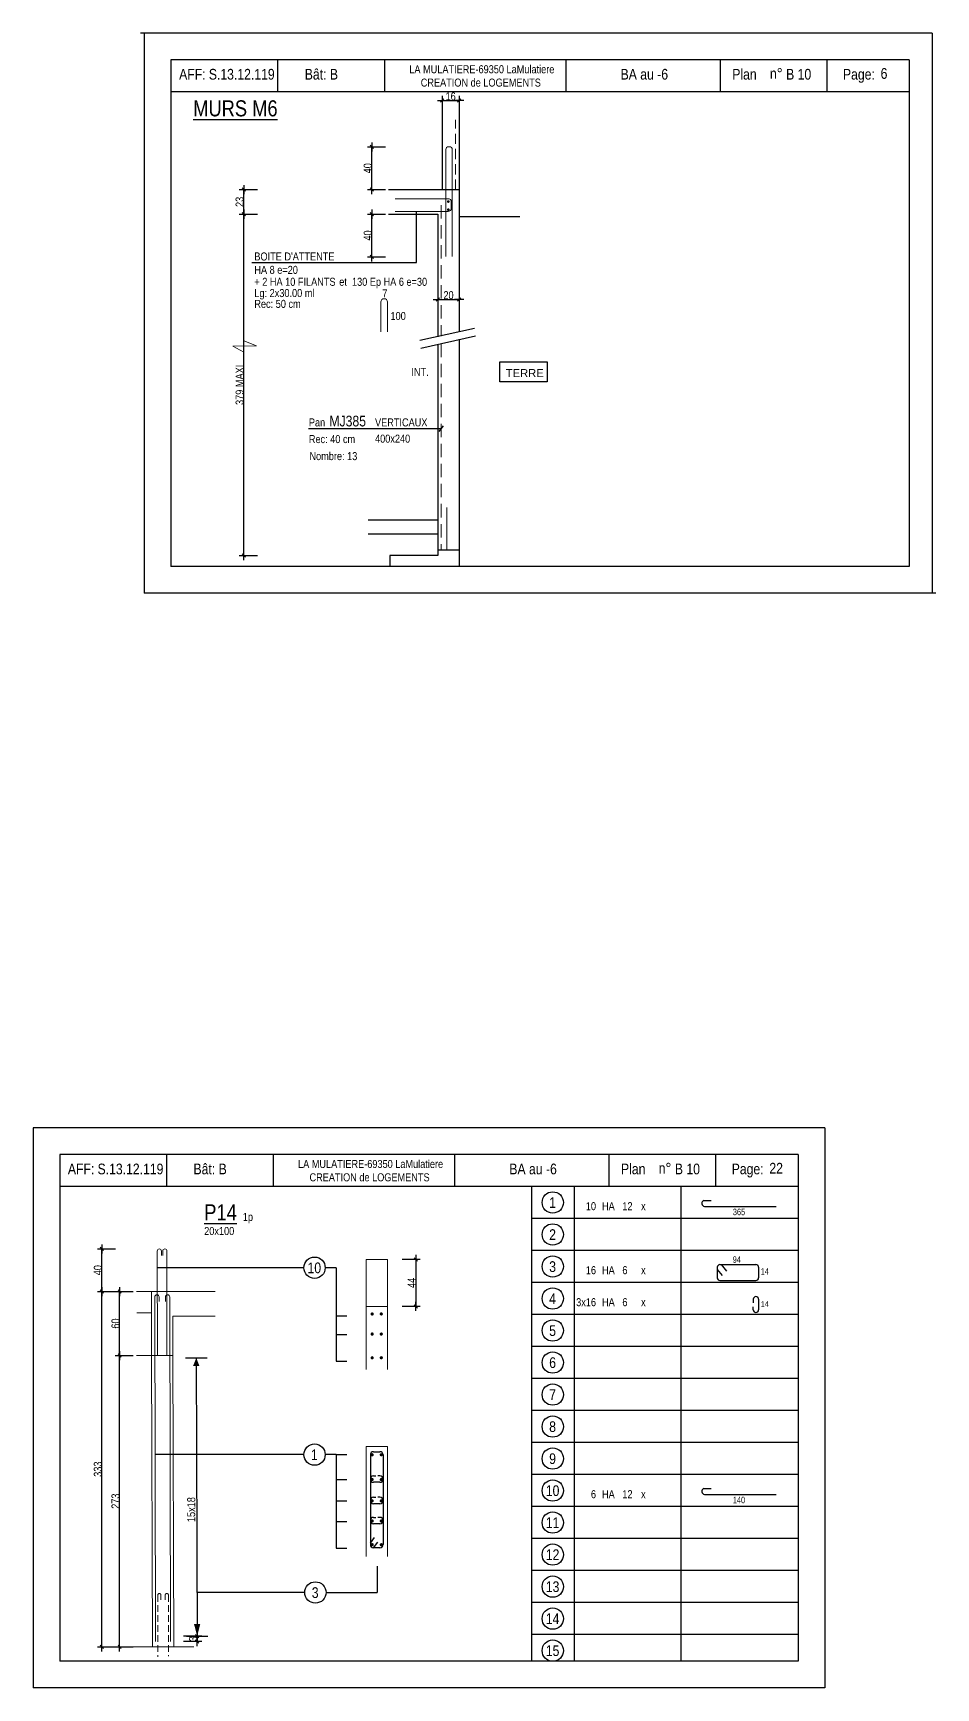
# Model space of a CAD drawing. Header units: metres. Extents: x -9927 to 45032, y -190416 to 12166.
# Drawn here: x 8190 to 9883, y -124751 to -121649 of the extents above; entities that cross this region are included whole.
import ezdxf
from ezdxf.enums import TextEntityAlignment as Align

# ---------------------------------------------------------------- set-up
doc = ezdxf.new("R2010")
doc.units = ezdxf.units.M
doc.header["$PDMODE"] = 65
doc.linetypes.add('CACHE', pattern=[9.525, 6.35, -3.175])
doc.linetypes.add('CACHE2', pattern=[0.1875, 0.125, -0.0625])
for name, color, linetype in [('01_cote_gen', 4, 'Continuous'), ('01_fenetres', 171, 'Continuous'), ('01_linteaux', 3, 'Continuous'), ('01_murs_coup', 5, 'Continuous'), ('01_sem', 42, 'Continuous'), ('01_texte', 230, 'Continuous'), ('AA_COTES', 2, 'Continuous')]:
    doc.layers.add(name, color=color, linetype=linetype)
doc.styles.add('MATTE_TXT', font='arial.ttf')
doc.styles.add('STYLE2', font='ARIALN.TTF')
doc.dimstyles.new('JB25', dxfattribs={"dimscale": 0.1, "dimtxt": 150, "dimasz": 17, "dimexe": 0.1, "dimexo": 0.1, "dimgap": 0.09, "dimtad": 1, "dimdec": 1, "dimlfac": 0.5, "dimdsep": 46, "dimtxsty": 'STYLE2', "dimblk1": 'BOND_G', "dimblk2": 'BOND_D', "dimsah": 1, "dimcen": 1.5, "dimdle": 0.01, "dimse1": 1, "dimse2": 1, "dimclrd": 4, "dimclre": 2, "dimclrt": 5, "dimadec": 0, "dimazin": 0, "dimtfac": 2.333333, "dimtdec": 1, "dimtix": 1, "dimtmove": 2, "dimatfit": 3, "dimldrblk": 'BOND_G', "dimfxl": 1, "dimtolj": 1, "dimtzin": 0, "dimarcsym": 0})

# ---------------------------------------------------------------- blocks, each defined once
blk = doc.blocks.new('BOND_G')
at = {"layer": 'AA_COTES', "color": 0}
for p, q in [((5, 0), (-5, 0)), ((1.8, 1.8), (-1.8, -1.8)), ((0, -5), (0, 15))]:
    blk.add_line(p, q, dxfattribs=at)
blk = doc.blocks.new('BOND_D')
at = {"layer": 'AA_COTES', "color": 0}
for p, q in [((5, 0), (-5, 0)), ((-1.8, -1.8), (1.8, 1.8)), ((0, 5), (0, -15))]:
    blk.add_line(p, q, dxfattribs=at)
blk = doc.blocks.new('*D1011')
at = {"layer": '01_cote_gen', "color": 4, "lineweight": -2, "transparency": 16777216}
blk.add_line((8584.9, -121986.6), (8584.9, -121944), dxfattribs=at)
at = {"layer": 'DEFPOINTS', "color": 0, "lineweight": 0, "transparency": 16777216}
for p in [(8584.9, -121942.3), (8610.4, -121942.3), (8610.4, -121988.3)]:
    blk.add_point(p, dxfattribs=at)
at = {"layer": '01_cote_gen', "color": 4, "lineweight": -2, "transparency": 16777216, "xscale": 1.7, "yscale": 1.7, "zscale": 1.7}
for name, p, rotation in [('BOND_D', (8584.9, -121942.3), 90), ('BOND_G', (8584.9, -121988.3), 270)]:
    blk.add_blockref(name, p, dxfattribs=dict(at, rotation=rotation))
at = {"layer": '01_cote_gen', "color": 5, "lineweight": 0, "transparency": 16777216, "insert": (8577.2, -121965.3), "char_height": 15, "attachment_point": 5, "rotation": 90, "style": 'STYLE2'}
blk.add_mtext('\\A1;23', dxfattribs=at)
blk = doc.blocks.new('*D1012')
at = {"layer": '01_cote_gen', "color": 4, "lineweight": -2, "transparency": 16777216}
blk.add_line((8825.3, -121940.6), (8825.3, -121864), dxfattribs=at)
at = {"layer": 'DEFPOINTS', "color": 0, "lineweight": 0, "transparency": 16777216}
for p in [(8825.3, -121862.3), (8955, -121862.3), (8918.4, -121942.3)]:
    blk.add_point(p, dxfattribs=at)
at = {"layer": '01_cote_gen', "color": 4, "lineweight": -2, "transparency": 16777216, "xscale": 1.7, "yscale": 1.7, "zscale": 1.7}
for name, p, rotation in [('BOND_D', (8825.3, -121862.3), 90), ('BOND_G', (8825.3, -121942.3), 270)]:
    blk.add_blockref(name, p, dxfattribs=dict(at, rotation=rotation))
at = {"layer": '01_cote_gen', "color": 5, "lineweight": 0, "transparency": 16777216, "insert": (8817.6, -121902.3), "char_height": 15, "attachment_point": 5, "rotation": 90, "style": 'STYLE2'}
blk.add_mtext('\\A1;40', dxfattribs=at)
blk = doc.blocks.new('*D1013')
at = {"layer": '01_cote_gen', "color": 4, "lineweight": -2, "transparency": 16777216}
blk.add_line((8825.3, -122066.6), (8825.3, -121990), dxfattribs=at)
at = {"layer": 'DEFPOINTS', "color": 0, "lineweight": 0, "transparency": 16777216}
for p in [(8825.3, -121988.3), (8949, -121988.3), (8965.2, -122068.3)]:
    blk.add_point(p, dxfattribs=at)
at = {"layer": '01_cote_gen', "color": 4, "lineweight": -2, "transparency": 16777216, "xscale": 1.7, "yscale": 1.7, "zscale": 1.7}
for name, p, rotation in [('BOND_D', (8825.3, -121988.3), 90), ('BOND_G', (8825.3, -122068.3), 270)]:
    blk.add_blockref(name, p, dxfattribs=dict(at, rotation=rotation))
at = {"layer": '01_cote_gen', "color": 5, "lineweight": 0, "transparency": 16777216, "insert": (8817.6, -122028.3), "char_height": 15, "attachment_point": 5, "rotation": 90, "style": 'STYLE2'}
blk.add_mtext('\\A1;40', dxfattribs=at)
blk = doc.blocks.new('*D1014')
at = {"layer": '01_cote_gen', "color": 4, "lineweight": -2, "transparency": 16777216}
blk.add_line((8584.9, -122626.6), (8584.9, -121990), dxfattribs=at)
at = {"layer": 'DEFPOINTS', "color": 0, "lineweight": 0, "transparency": 16777216}
for p in [(8584.9, -121988.3), (8890.8, -121988.3), (8874.4, -122628.3)]:
    blk.add_point(p, dxfattribs=at)
at = {"layer": '01_cote_gen', "color": 4, "lineweight": -2, "transparency": 16777216, "xscale": 1.7, "yscale": 1.7, "zscale": 1.7}
for name, p, rotation in [('BOND_D', (8584.9, -121988.3), 90), ('BOND_G', (8584.9, -122628.3), 270)]:
    blk.add_blockref(name, p, dxfattribs=dict(at, rotation=rotation))
at = {"layer": '01_cote_gen', "color": 5, "lineweight": 0, "transparency": 16777216, "insert": (8577.2, -122308.3), "char_height": 15, "attachment_point": 5, "rotation": 90, "style": 'STYLE2'}
blk.add_mtext('\\A1;379 MAXI', dxfattribs=at)
blk = doc.blocks.new('*D1020')
at = {"layer": '01_cote_gen', "color": 4, "lineweight": -2, "transparency": 16777216}
blk.add_line((8958.7, -121775.2), (8987.3, -121775.2), dxfattribs=at)
at = {"layer": 'DEFPOINTS', "color": 0, "lineweight": 0, "transparency": 16777216}
for p in [(8957, -121791), (8989, -121775.2), (8989, -121791)]:
    blk.add_point(p, dxfattribs=at)
at = {"layer": '01_cote_gen', "color": 4, "lineweight": -2, "transparency": 16777216, "xscale": 1.7, "yscale": 1.7, "zscale": 1.7, "rotation": 180}
blk.add_blockref('BOND_G', (8957, -121775.2), dxfattribs=at)
at = {"layer": '01_cote_gen', "color": 4, "lineweight": -2, "transparency": 16777216, "xscale": 1.7, "yscale": 1.7, "zscale": 1.7}
blk.add_blockref('BOND_D', (8989, -121775.2), dxfattribs=at)
at = {"layer": '01_cote_gen', "color": 5, "lineweight": 0, "transparency": 16777216, "insert": (8973, -121767.6), "char_height": 15, "attachment_point": 5, "style": 'STYLE2'}
blk.add_mtext('\\A1;16', dxfattribs=at)
blk = doc.blocks.new('*D1029')
at = {"layer": '01_cote_gen', "color": 4, "lineweight": -2, "transparency": 16777216}
blk.add_line((8950.7, -122148.1), (8987.3, -122148.1), dxfattribs=at)
at = {"layer": 'DEFPOINTS', "color": 0, "lineweight": 0, "transparency": 16777216}
for p in [(8949, -122122.6), (8989, -122127.4), (8989, -122148.1)]:
    blk.add_point(p, dxfattribs=at)
at = {"layer": '01_cote_gen', "color": 4, "lineweight": -2, "transparency": 16777216, "xscale": 1.7, "yscale": 1.7, "zscale": 1.7, "rotation": 180}
blk.add_blockref('BOND_G', (8949, -122148.1), dxfattribs=at)
at = {"layer": '01_cote_gen', "color": 4, "lineweight": -2, "transparency": 16777216, "xscale": 1.7, "yscale": 1.7, "zscale": 1.7}
blk.add_blockref('BOND_D', (8989, -122148.1), dxfattribs=at)
at = {"layer": '01_cote_gen', "color": 5, "lineweight": 0, "transparency": 16777216, "insert": (8969, -122140.4), "char_height": 15, "attachment_point": 5, "style": 'STYLE2'}
blk.add_mtext('\\A1;20', dxfattribs=at)
blk = doc.blocks.new('*D1084')
at = {"layer": '01_cote_gen', "color": 4, "linetype": 'Continuous', "lineweight": -2, "transparency": 16777216}
blk.add_line((8318.9, -124672.5), (8318.9, -124009.8), dxfattribs=at)
at = {"layer": 'DEFPOINTS', "color": 0, "linetype": 'Continuous', "lineweight": 0, "transparency": 16777216}
for p in [(8318.9, -124008.1), (8451.9, -124008.1), (8413.6, -124674.2)]:
    blk.add_point(p, dxfattribs=at)
at = {"layer": '01_cote_gen', "color": 4, "linetype": 'Continuous', "lineweight": -2, "transparency": 16777216, "xscale": 1.7, "yscale": 1.7, "zscale": 1.7}
for name, p, rotation in [('BOND_D', (8318.9, -124008.1), 90), ('BOND_G', (8318.9, -124674.2), 270)]:
    blk.add_blockref(name, p, dxfattribs=dict(at, rotation=rotation))
at = {"layer": '01_cote_gen', "color": 5, "linetype": 'Continuous', "lineweight": 0, "transparency": 16777216, "insert": (8311.2, -124341.1), "char_height": 15, "attachment_point": 5, "rotation": 90, "style": 'STYLE2'}
blk.add_mtext('\\A1;333', dxfattribs=at)
blk = doc.blocks.new('*D1085')
at = {"layer": '01_cote_gen', "color": 4, "linetype": 'Continuous', "lineweight": -2, "transparency": 16777216}
blk.add_line((8352.1, -124126.4), (8352.1, -124009.8), dxfattribs=at)
at = {"layer": 'DEFPOINTS', "color": 0, "linetype": 'Continuous', "lineweight": 0, "transparency": 16777216}
for p in [(8352.1, -124008.1), (8500.3, -124008.1), (8509.4, -124128.1)]:
    blk.add_point(p, dxfattribs=at)
at = {"layer": '01_cote_gen', "color": 4, "linetype": 'Continuous', "lineweight": -2, "transparency": 16777216, "xscale": 1.7, "yscale": 1.7, "zscale": 1.7}
for name, p, rotation in [('BOND_D', (8352.1, -124008.1), 90), ('BOND_G', (8352.1, -124128.1), 270)]:
    blk.add_blockref(name, p, dxfattribs=dict(at, rotation=rotation))
at = {"layer": '01_cote_gen', "color": 5, "linetype": 'Continuous', "lineweight": 0, "transparency": 16777216, "insert": (8344.4, -124068.1), "char_height": 15, "attachment_point": 5, "rotation": 90, "style": 'STYLE2'}
blk.add_mtext('\\A1;60', dxfattribs=at)
blk = doc.blocks.new('*D1086')
at = {"layer": '01_cote_gen', "color": 4, "linetype": 'Continuous', "lineweight": -2, "transparency": 16777216}
blk.add_line((8352.1, -124672.5), (8352.1, -124129.8), dxfattribs=at)
at = {"layer": 'DEFPOINTS', "color": 0, "linetype": 'Continuous', "lineweight": 0, "transparency": 16777216}
for p in [(8352.1, -124128.1), (8358.9, -124128.1), (8370.2, -124674.2)]:
    blk.add_point(p, dxfattribs=at)
at = {"layer": '01_cote_gen', "color": 4, "linetype": 'Continuous', "lineweight": -2, "transparency": 16777216, "xscale": 1.7, "yscale": 1.7, "zscale": 1.7}
for name, p, rotation in [('BOND_D', (8352.1, -124128.1), 90), ('BOND_G', (8352.1, -124674.2), 270)]:
    blk.add_blockref(name, p, dxfattribs=dict(at, rotation=rotation))
at = {"layer": '01_cote_gen', "color": 5, "linetype": 'Continuous', "lineweight": 0, "transparency": 16777216, "insert": (8344.4, -124401.1), "char_height": 15, "attachment_point": 5, "rotation": 90, "style": 'STYLE2'}
blk.add_mtext('\\A1;273', dxfattribs=at)
blk = doc.blocks.new('*D1087')
at = {"layer": '01_cote_gen', "color": 4, "linetype": 'Continuous', "lineweight": -2, "transparency": 16777216}
blk.add_line((8497.5, -124655.9), (8497.5, -124662.5), dxfattribs=at)
at = {"layer": 'DEFPOINTS', "color": 0, "linetype": 'Continuous', "lineweight": 0, "transparency": 16777216}
for p in [(8447.6, -124664.2), (8490.6, -124654.2), (8497.5, -124664.2)]:
    blk.add_point(p, dxfattribs=at)
at = {"layer": '01_cote_gen', "color": 4, "linetype": 'Continuous', "lineweight": -2, "transparency": 16777216, "xscale": 1.7, "yscale": 1.7, "zscale": 1.7}
for name, p, rotation in [('BOND_G', (8497.5, -124654.2), 90), ('BOND_D', (8497.5, -124664.2), 270)]:
    blk.add_blockref(name, p, dxfattribs=dict(at, rotation=rotation))
at = {"layer": '01_cote_gen', "color": 5, "linetype": 'Continuous', "lineweight": 0, "transparency": 16777216, "insert": (8489.8, -124659.2), "char_height": 15, "attachment_point": 5, "rotation": 90, "style": 'STYLE2'}
blk.add_mtext('\\A1;3', dxfattribs=at)
blk = doc.blocks.new('*D1088')
at = {"layer": '01_cote_gen', "color": 4, "lineweight": -2, "transparency": 16777216}
blk.add_line((8318.9, -124006.4), (8318.9, -123929.8), dxfattribs=at)
at = {"layer": 'DEFPOINTS', "color": 0, "lineweight": 0, "transparency": 16777216}
for p in [(8318.9, -123928.1), (8386, -123928.1), (8343.6, -124008.1)]:
    blk.add_point(p, dxfattribs=at)
at = {"layer": '01_cote_gen', "color": 4, "lineweight": -2, "transparency": 16777216, "xscale": 1.7, "yscale": 1.7, "zscale": 1.7}
for name, p, rotation in [('BOND_D', (8318.9, -123928.1), 90), ('BOND_G', (8318.9, -124008.1), 270)]:
    blk.add_blockref(name, p, dxfattribs=dict(at, rotation=rotation))
at = {"layer": '01_cote_gen', "color": 5, "lineweight": 0, "transparency": 16777216, "insert": (8311.2, -123968.1), "char_height": 15, "attachment_point": 5, "rotation": 90, "style": 'STYLE2'}
blk.add_mtext('\\A1;40', dxfattribs=at)
blk = doc.blocks.new('*D1089')
at = {"layer": '01_cote_gen', "color": 4, "lineweight": -2, "transparency": 16777216}
blk.add_line((8907.5, -123949.6), (8907.5, -124034.2), dxfattribs=at)
at = {"layer": 'DEFPOINTS', "color": 0, "lineweight": 0, "transparency": 16777216}
for p in [(8854.4, -123947.9), (8854.4, -124035.9), (8907.5, -124035.9)]:
    blk.add_point(p, dxfattribs=at)
at = {"layer": '01_cote_gen', "color": 4, "lineweight": -2, "transparency": 16777216, "xscale": 1.7, "yscale": 1.7, "zscale": 1.7}
for name, p, rotation in [('BOND_G', (8907.5, -123947.9), 90), ('BOND_D', (8907.5, -124035.9), 270)]:
    blk.add_blockref(name, p, dxfattribs=dict(at, rotation=rotation))
at = {"layer": '01_cote_gen', "color": 5, "lineweight": 0, "transparency": 16777216, "insert": (8900, -123991.9), "char_height": 15, "attachment_point": 5, "rotation": 90, "style": 'STYLE2'}
blk.add_mtext('\\A1;44', dxfattribs=at)

msp = doc.modelspace()

# ---------------------------------------------------------------- linework, layer by layer
at = {"layer": '01_cote_gen', "lineweight": 0}
for p, q in [((8608.97, -122235.04), (8584.86, -122226.06)), ((8564.5, -122235.49), (8608.97, -122235.04)), ((8584.86, -122247.16), (8564.5, -122235.49))]:
    msp.add_line(p, q, dxfattribs=at)
at = {"layer": '01_cote_gen', "color": 2, "linetype": 'CACHE2', "lineweight": 0, "ltscale": 100}
for p, q in [((8423.57, -124577.18), (8423.57, -124692.75)), ((8429.57, -124577.18), (8429.57, -124586.15)), ((8437.57, -124577.18), (8437.57, -124586.15)), ((8443.57, -124577.18), (8443.57, -124691.9))]:
    msp.add_line(p, q, dxfattribs=at)
for centre in [(8426.57, -124577.18), (8440.57, -124577.18)]:
    msp.add_arc(centre, 3, 0, 180, dxfattribs=at)
at = {"layer": '01_fenetres', "ltscale": 30}
for p, q in [((8448.39, -121698.89), (8448.39, -122648.89)), ((8448.39, -121698.89), (8448.39, -122648.89)), ((8448.39, -121698.89), (8448.39, -122648.89)), ((9833.39, -121698.89), (8448.39, -121698.89)), ((8648.39, -121698.89), (8648.39, -121758.89)), ((8848.78, -121698.89), (8848.78, -121758.89)), ((9188.95, -121698.89), (9188.95, -121758.89)), ((9479.25, -121758.89), (9479.25, -121698.89)), ((9679.25, -121758.89), (9679.25, -121698.89)), ((9833.39, -121698.89), (9833.39, -122648.89)), ((9833.39, -121758.89), (8448.39, -121758.89)), ((9833.39, -122648.89), (8448.39, -122648.89)), ((8239.68, -123751.15), (8239.68, -124701.15)), ((8239.68, -123751.15), (8239.68, -124701.15)), ((8239.68, -123751.15), (8239.68, -124701.15)), ((9624.68, -123751.15), (8239.68, -123751.15)), ((8439.68, -123751.15), (8439.68, -123811.15)), ((8640.07, -123751.15), (8640.07, -123811.15)), ((8980.24, -123751.15), (8980.24, -123811.15)), ((9270.54, -123811.15), (9270.54, -123751.15)), ((9470.54, -123811.15), (9470.54, -123751.15)), ((9624.68, -123751.15), (9624.68, -124701.15)), ((9624.68, -123811.15), (8239.68, -123811.15)), ((9624.68, -124701.15), (8239.68, -124701.15))]:
    msp.add_line(p, q, dxfattribs=at)
at = {"layer": '01_linteaux', "linetype": 'Continuous'}
for p, q in [((9448.22, -123837.41), (9461.96, -123837.41)), ((9449.45, -123848.39), (9583.76, -123848.39)), ((9473.12, -123962.68), (9473.12, -123982.3)), ((9478.12, -123957.68), (9545.71, -123957.68)), ((9480.82, -123957.68), (9490.79, -123969.99)), ((9550.71, -123962.68), (9550.71, -123982.3)), ((9473.12, -123966.82), (9482.31, -123978.16)), ((9478.12, -123987.3), (9545.71, -123987.3)), ((9540.71, -124022.68), (9540.71, -124029.06)), ((9550.71, -124022.68), (9550.71, -124042.3)), ((9540.71, -124042.3), (9540.71, -124036.45)), ((9448.22, -124377.41), (9461.96, -124377.41)), ((9449.45, -124388.39), (9583.76, -124388.39))]:
    msp.add_line(p, q, dxfattribs=at)
for centre, start, end in [((9449.32, -123842.28), 102.77382, 192.77382), ((9449.45, -123843.39), 180, 270), ((9478.12, -123962.68), 90, 180), ((9545.71, -123962.68), 0, 90), ((9478.12, -123982.3), 180, 270), ((9545.71, -123982.3), 270, 0), ((9545.71, -124022.68), 90, 180), ((9545.71, -124022.68), 0, 90), ((9545.71, -124042.3), 180, 270), ((9545.71, -124042.3), 270, 0), ((9449.32, -124382.28), 102.77382, 192.77382), ((9449.45, -124383.39), 180, 270)]:
    msp.add_arc(centre, 5, start, end, dxfattribs=at)
at = {"layer": '01_murs_coup'}
for p, q in [((8956.99, -121777.54), (8956.99, -121942.31)), ((8988.99, -121777.54), (8988.99, -122207.96)), ((8856.56, -121942.31), (8988.99, -121942.31)), ((8856.56, -121988.31), (8948.99, -121988.31)), ((8948.99, -121988.31), (8948.99, -122218.05)), ((8988.99, -121992.75), (9102.86, -121992.75)), ((8988.99, -122222.81), (8988.99, -122648.89)), ((8948.99, -122232.9), (8948.99, -122628.31)), ((8948.99, -122562.31), (8818.31, -122562.31)), ((8948.99, -122588.31), (8818.31, -122588.31)), ((8858.99, -122628.31), (8858.99, -122648.89)), ((8948.99, -122628.31), (8858.99, -122628.31)), ((8988.99, -122618.31), (8948.99, -122618.31))]:
    msp.add_line(p, q, dxfattribs=at)
at = {"layer": '01_sem', "color": 2, "linetype": 'CACHE', "lineweight": 0, "ltscale": 3}
msp.add_line((8981.88, -121942.31), (8981.88, -121811.29), dxfattribs=at)
at = {"layer": '01_sem', "color": 2, "lineweight": 0, "ltscale": 7}
for p, q in [((8964.09, -121866.97), (8964.09, -122067.97)), ((8971.09, -121861.97), (8969.09, -121861.97)), ((8976.09, -121866.97), (8976.09, -122067.97)), ((8968.2, -121959.31), (8868.66, -121959.31)), ((8974.2, -121965.31), (8974.2, -121977.31)), ((8968.2, -121983.31), (8868.66, -121983.31)), ((8842.3, -122152.85), (8842.3, -122209)), ((8848.3, -122146.85), (8848.3, -122146.85)), ((8854.3, -122152.85), (8854.3, -122209)), ((8965.7, -122538.31), (8965.7, -122618.31)), ((8422.55, -123932.11), (8423.03, -124128.11)), ((8430.55, -123932.11), (8430.55, -123940.51)), ((8432.86, -123932.11), (8432.86, -123940.51)), ((8440.86, -123932.11), (8440.38, -124128.11)), ((8814.36, -123947.93), (8854.36, -123947.93)), ((8814.36, -123947.93), (8814.36, -124154.52)), ((8814.36, -123947.93), (8854.36, -123947.93)), ((8814.36, -123947.93), (8814.36, -124154.52)), ((8854.36, -123947.93), (8854.36, -124154.52)), ((8411.94, -124008.11), (8383.55, -124008.11)), ((8531.12, -124008.11), (8411.94, -124008.11)), ((8411.94, -124128.11), (8411.94, -124008.11)), ((8417.94, -124018.12), (8419.57, -124664.18)), ((8425.94, -124018.12), (8425.94, -124026.53)), ((8437.94, -124018.12), (8437.94, -124026.53)), ((8445.94, -124018.12), (8447.57, -124664.18)), ((8411.94, -124048.11), (8384.28, -124048.11)), ((8531.12, -124054.11), (8451.94, -124054.11)), ((8451.94, -124128.11), (8451.94, -124054.11)), ((8814.36, -124035.93), (8854.36, -124035.93)), ((8451.94, -124128.11), (8383.55, -124128.11)), ((8411.94, -124128.11), (8413.57, -124674.18)), ((8451.94, -124128.11), (8453.57, -124674.18)), ((8814.36, -124298.39), (8854.36, -124298.39)), ((8814.36, -124298.39), (8814.36, -124504.98)), ((8814.36, -124298.39), (8854.36, -124298.39)), ((8814.36, -124298.39), (8814.36, -124504.98)), ((8854.36, -124298.39), (8854.36, -124504.98)), ((8491.12, -124674.18), (8357.84, -124674.18))]:
    msp.add_line(p, q, dxfattribs=at)
at = {"layer": '01_sem', "color": 5, "linetype": 'CACHE2', "lineweight": 0, "ltscale": 200}
for p, q in [((8954.99, -121971.72), (8954.99, -122216.84)), ((8954.99, -122231.69), (8954.99, -122618.31))]:
    msp.add_line(p, q, dxfattribs=at)
at = {"layer": '01_sem', "color": 2, "lineweight": 0, "ltscale": 7, "const_width": 2.5, "flags": 128}
for points in [[(8969.93, -121964.64, -1), (8967.43, -121964.64, -1)], [(8970, -121979.97, -1), (8967.5, -121979.97, -1)]]:
    msp.add_lwpolyline(points, format="xyb", close=True, dxfattribs=at)
at = {"layer": '01_sem', "color": 2, "lineweight": 0, "ltscale": 7}
for centre, radius, start, end in [((8969.09, -121866.97), 5, 90, 180), ((8971.09, -121866.97), 5, 0, 90), ((8968.2, -121965.31), 6, 0, 90), ((8968.2, -121977.31), 6, 270, 0), ((8848.3, -122152.85), 6, 90, 180), ((8848.3, -122152.85), 6, 0, 90), ((8426.55, -123932.11), 4, 0, 180), ((8436.86, -123932.11), 4, 0, 180), ((8421.94, -124018.12), 4, 0, 180), ((8441.94, -124018.12), 4, 0, 180)]:
    msp.add_arc(centre, radius, start, end, dxfattribs=at)
at = {"layer": '01_texte', "ltscale": 30}
for p, q in [((9876.47, -121648.89), (8391.47, -121648.89)), ((8398.39, -121648.89), (8398.39, -122698.89)), ((9876.47, -121648.89), (9876.47, -122698.89)), ((9883.39, -122698.89), (8398.39, -122698.89)), ((8189.68, -123701.15), (8189.68, -124751.15)), ((9674.68, -123701.15), (8189.68, -123701.15)), ((9674.68, -123701.15), (9674.68, -124751.15)), ((9124.68, -123811.15), (9124.68, -124701.15)), ((9204.68, -123811.15), (9204.68, -124701.15)), ((9404.68, -123811.15), (9404.68, -124701.15)), ((9624.68, -123871.15), (9124.68, -123871.15)), ((9624.68, -123931.15), (9124.68, -123931.15)), ((9624.68, -123991.15), (9124.68, -123991.15)), ((9624.68, -124051.15), (9124.68, -124051.15)), ((9624.68, -124111.15), (9124.68, -124111.15)), ((8475.68, -124132.42), (8515.99, -124132.42)), ((8495.83, -124132.42), (8497.46, -124661.06)), ((9624.68, -124171.15), (9124.68, -124171.15)), ((9624.68, -124231.15), (9124.68, -124231.15)), ((9624.68, -124291.15), (9124.68, -124291.15)), ((8822.36, -124314.39), (8822.36, -124482.39)), ((8828.36, -124308.39), (8840.36, -124308.39)), ((8846.36, -124314.39), (8846.36, -124482.39)), ((8828.36, -124353.77), (8832.54, -124353.77)), ((8840.36, -124365.77), (8828.36, -124365.77)), ((8840.36, -124353.77), (8836.17, -124353.77)), ((9624.68, -124351.15), (9124.68, -124351.15)), ((8828.36, -124393.77), (8832.54, -124393.77)), ((8840.36, -124393.77), (8836.17, -124393.77)), ((8840.36, -124405.77), (8828.36, -124405.77)), ((8828.36, -124431.45), (8832.54, -124431.45)), ((8840.36, -124431.45), (8836.17, -124431.45)), ((9624.68, -124411.15), (9124.68, -124411.15)), ((8840.36, -124443.45), (8828.36, -124443.45)), ((8822.36, -124479.84), (8830.36, -124469.11)), ((8828.36, -124488.39), (8836.36, -124477.66)), ((8840.36, -124488.39), (8828.36, -124488.39)), ((9624.68, -124471.15), (9124.68, -124471.15)), ((9624.68, -124531.15), (9124.68, -124531.15)), ((9624.68, -124591.15), (9124.68, -124591.15)), ((8477.31, -124654.18), (8517.62, -124654.18)), ((9624.68, -124651.15), (9124.68, -124651.15)), ((9674.68, -124751.15), (8189.68, -124751.15))]:
    msp.add_line(p, q, dxfattribs=at)
at = {"layer": '01_texte'}
for p, q in [((8909.07, -122079.03), (8909.07, -121983.31)), ((8599.78, -122079.03), (8909.07, -122079.03)), ((8915.29, -122224.84), (9017.73, -122202.17)), ((8917.35, -122239.28), (9019.79, -122216.6)), ((8706.25, -122390.32), (8954.99, -122390.32)), ((8959.09, -122385.04), (8950.89, -122395.59)), ((8697.67, -123963.44), (8422.61, -123963.44)), ((8758.14, -123963.44), (8737.67, -123963.44)), ((8758.14, -123963.44), (8758.14, -124138.42)), ((8758.14, -124053.74), (8778.15, -124053.74)), ((8758.14, -124088.68), (8778.15, -124088.68)), ((8758.14, -124138.42), (8778.15, -124138.42)), ((8697.67, -124313.9), (8417.94, -124313.9)), ((8758.14, -124313.9), (8737.67, -124313.9)), ((8758.14, -124313.9), (8758.14, -124488.88)), ((8758.14, -124313.9), (8778.15, -124313.9)), ((8758.14, -124360.44), (8778.15, -124360.44)), ((8758.14, -124400.44), (8778.15, -124400.44)), ((8758.14, -124439.14), (8778.15, -124439.14)), ((8758.14, -124488.88), (8778.15, -124488.88)), ((8835.2, -124522.87), (8835.2, -124572.28)), ((8699.3, -124572.28), (8497.46, -124572.28)), ((8739.3, -124572.28), (8835.2, -124572.28))]:
    msp.add_line(p, q, dxfattribs=at)
at = {"layer": '01_texte', "elevation": 9.99}
msp.add_lwpolyline([(9065.53, -122265.12), (9154.12, -122265.12), (9154.12, -122302.42), (9065.53, -122302.42)], close=True, dxfattribs=at)
at = {"layer": '01_texte', "ltscale": 30, "const_width": 3, "flags": 128}
for points in [[(8827.29, -124050.12, -1), (8824.29, -124050.12, -1)], [(8841.42, -124050.12, 1), (8844.42, -124050.12, 1)], [(8827.29, -124087.8, -1), (8824.29, -124087.8, -1)], [(8841.42, -124087.8, 1), (8844.42, -124087.8, 1)], [(8827.29, -124132.23, 1), (8824.29, -124132.23, 1)], [(8841.42, -124132.23, -1), (8844.42, -124132.23, -1)], [(8827.29, -124314.09, -1), (8824.29, -124314.09, -1)], [(8841.42, -124314.09, 1), (8844.42, -124314.09, 1)], [(8827.29, -124360.58, -1), (8824.29, -124360.58, -1)], [(8841.42, -124360.58, 1), (8844.42, -124360.58, 1)], [(8827.29, -124400.58, -1), (8824.29, -124400.58, -1)], [(8841.42, -124400.58, 1), (8844.42, -124400.58, 1)], [(8827.29, -124438.26, -1), (8824.29, -124438.26, -1)], [(8841.42, -124438.26, 1), (8844.42, -124438.26, 1)], [(8827.29, -124482.69, 1), (8824.29, -124482.69, 1)], [(8841.42, -124482.69, -1), (8844.42, -124482.69, -1)]]:
    msp.add_lwpolyline(points, format="xyb", close=True, dxfattribs=at)
at = {"layer": '01_texte'}
for centre in [(9164.68, -123841.15), (9164.68, -123901.15), (8717.67, -123963.44), (9164.68, -123961.15), (9164.68, -124021.15), (9164.68, -124081.15), (9164.68, -124141.15), (9164.68, -124201.15), (9164.68, -124261.15), (8717.67, -124313.9), (9164.68, -124321.15), (9164.68, -124381.15), (9164.68, -124441.15), (9164.68, -124501.15), (8719.3, -124572.28), (9164.68, -124561.15), (9164.68, -124621.15), (9164.68, -124681.15)]:
    msp.add_circle(centre, 20, dxfattribs=at)
at = {"layer": '01_texte', "ltscale": 30}
for centre, start, end in [((8828.36, -124314.39), 90, 180), ((8840.36, -124314.39), 0, 90), ((8828.36, -124359.77), 90.00091, 180), ((8828.36, -124359.77), 180, 269.99909), ((8840.36, -124359.77), 0, 90.00091), ((8840.36, -124359.77), 269.99909, 0), ((8828.36, -124399.77), 90.00091, 180), ((8828.36, -124399.77), 180, 269.99909), ((8840.36, -124399.77), 0, 90.00091), ((8840.36, -124399.77), 269.99909, 0), ((8828.36, -124437.45), 90.00091, 180), ((8840.36, -124437.45), 0, 90.00091), ((8828.36, -124437.45), 180, 269.99909), ((8840.36, -124437.45), 269.99909, 0), ((8828.36, -124482.39), 180, 269.99909), ((8840.36, -124482.39), 269.99909, 0)]:
    msp.add_arc(centre, 6, start, end, dxfattribs=at)
for points in [[(8495.83, -124132.42), (8489.93, -124147.49), (8495.83, -124147.49)], [(8495.83, -124132.42), (8501.73, -124147.49), (8495.83, -124147.49)], [(8497.46, -124654.18), (8491.56, -124631.11), (8497.46, -124631.11)], [(8497.46, -124654.18), (8503.37, -124631.11), (8497.46, -124631.11)]]:
    msp.add_solid(points, dxfattribs=at)

# ---------------------------------------------------------------- texts
at = {"layer": '01_texte'}
for s, height, style, p in [('AFF:', 20, 'STYLE2', (8463.68, -121736.04)), ('S.13.12.119', 20, 'STYLE2', (8519.35, -121736.04)), ('Bât: B', 20, 'STYLE2', (8699.32, -121736.04)), ('LA MULATIERE-69350 LaMulatiere', 15, 'STYLE2', (8895.48, -121724.17)), ('BA au -6', 20, 'STYLE2', (9291.78, -121736.04)), ('Plan', 20, 'STYLE2', (9501.3, -121736.04)), ('n%%D', 20, 'STYLE2', (9571.98, -121734.6)), ('B 10', 20, 'STYLE2', (9602.33, -121736.04)), ('Page:', 20, 'STYLE2', (9708.97, -121736.04)), ('6', 20, 'STYLE2', (9779.65, -121734.6)), ('CREATION de LOGEMENTS', 15, 'STYLE2', (8916.96, -121749.17)), ('%%UMURS M6', 30, 'STYLE2', (8490.02, -121804.96)), ("BOITE D'ATTENTE", 15, 'STYLE2', (8604.78, -122075.15)), ('HA 8 e=20', 15, 'STYLE2', (8604.78, -122100.3)), ('+ 2 HA 10 FILANTS', 15, 'STYLE2', (8604.78, -122122.6)), ('Lg: 2x30.00 ml', 15, 'STYLE2', (8604.78, -122143.74)), ('et  130 Ep HA 6 e=30', 15, 'STYLE2', (8764.06, -122122.6)), ('7', 15, 'STYLE2', (8844.86, -122144.25)), ('Rec: 50 cm', 15, 'STYLE2', (8604.78, -122164.03)), ('100', 15, 'STYLE2', (8860.18, -122186.73)), ('INT.', 15, 'STYLE2', (8899.39, -122291.62)), ('TERRE', 15, 'MATTE_TXT', (9076.58, -122293.72, 9.99)), (' Pan    ', 15, 'STYLE2', (8702.26, -122386.2)), ('MJ385', 20, 'STYLE2', (8745.49, -122386.2)), ('VERTICAUX', 15, 'STYLE2', (8831.19, -122386.2)), ('Rec: 40 cm', 15, 'STYLE2', (8707, -122417.48)), ('400x240', 15, 'STYLE2', (8831.19, -122416.66)), ('Nombre: 13', 15, 'STYLE2', (8708.15, -122449.39)), ('AFF:', 20, 'STYLE2', (8254.97, -123788.31)), ('S.13.12.119', 20, 'STYLE2', (8310.64, -123788.31)), ('Bât: B', 20, 'STYLE2', (8490.61, -123788.31)), ('LA MULATIERE-69350 LaMulatiere', 15, 'STYLE2', (8686.77, -123776.44)), ('BA au -6', 20, 'STYLE2', (9083.07, -123788.31)), ('Plan', 20, 'STYLE2', (9292.59, -123788.31)), ('n%%D', 20, 'STYLE2', (9363.27, -123786.86)), ('B 10', 20, 'STYLE2', (9393.62, -123788.31)), ('Page:', 20, 'STYLE2', (9500.26, -123788.31)), ('22', 20, 'STYLE2', (9570.94, -123786.86)), ('CREATION de LOGEMENTS', 15, 'STYLE2', (8708.25, -123801.44)), ('HA', 15, 'STYLE2', (9256.97, -123855.56)), ('12', 15, 'STYLE2', (9295.13, -123855.56)), ('%%UP14', 30, 'STYLE2', (8510.85, -123874.55)), ('1p', 15, 'STYLE2', (8583.16, -123875.64)), ('365', 12, 'STYLE2', (9502.51, -123864.89)), ('20x100', 15, 'STYLE2', (8510.66, -123902.16)), ('HA', 15, 'STYLE2', (9256.97, -123975.56)), ('6', 15, 'STYLE2', (9295.13, -123975.56)), ('94', 12, 'STYLE2', (9502.18, -123954.13)), ('14', 12, 'STYLE2', (9554.69, -123976.34)), ('HA', 15, 'STYLE2', (9256.97, -124035.56)), ('6', 15, 'STYLE2', (9295.13, -124035.56)), ('14', 10, 'STYLE2', (9554.69, -124036.34)), ('HA', 15, 'STYLE2', (9256.97, -124395.56)), ('12', 15, 'STYLE2', (9295.13, -124395.56)), ('140', 12, 'STYLE2', (9502.51, -124404.89))]:
    msp.add_text(s, height=height, dxfattribs=dict(at, style=style)).set_placement(p)
at = {"layer": '01_texte', "style": 'STYLE2'}
for s, p in [('1', (9164.27, -123841.38)), ('2', (9164.27, -123901.38)), ('10', (8717.26, -123963.67)), ('3', (9164.27, -123961.38)), ('4', (9164.27, -124021.38)), ('5', (9164.27, -124081.38)), ('6', (9164.27, -124141.38)), ('7', (9164.27, -124201.38)), ('8', (9164.27, -124261.38)), ('1', (8717.26, -124314.13)), ('9', (9164.27, -124321.38)), ('10', (9164.27, -124381.38)), ('11', (9164.27, -124441.38)), ('12', (9164.27, -124501.38)), ('13', (9164.27, -124561.38)), ('3', (8718.89, -124572.5)), ('14', (9164.27, -124621.38)), ('15', (9164.27, -124681.38))]:
    msp.add_text(s, height=20, dxfattribs=at).set_placement(p, align=Align.MIDDLE_CENTER)
for s, p in [('10', (9245.76, -123855.56)), ('16', (9245.76, -123975.56)), ('3x16', (9245.76, -124035.56)), ('6', (9245.76, -124395.56))]:
    msp.add_text(s, height=15, dxfattribs=at).set_placement(p, align=Align.RIGHT)
for p in [(9334.55, -123855.56), (9334.55, -123975.56), (9334.55, -124035.56), (9334.55, -124395.56)]:
    msp.add_text('x', height=15, dxfattribs=at).set_placement(p, align=Align.CENTER)
msp.add_text('15x18', height=15, rotation=90, dxfattribs=at).set_placement((8493.86, -124440.31))

# ---------------------------------------------------------------- dimensions: what is measured, and where the dimension line sits
at = {"layer": '01_cote_gen', "lineweight": 0}
for base, p1, p2, picture, middle in [((8988.99, -121775.24), (8956.99, -121790.96), (8988.99, -121790.96), '*D1020', (8972.99, -121767.57)), ((8988.99, -122148.1), (8948.99, -122122.64), (8988.99, -122127.43), '*D1029', (8968.99, -122140.44))]:
    dim = msp.add_linear_dim(base=base, p1=p1, p2=p2, dimstyle='JB25', dxfattribs=at)
    dim.commit()
    dim.dimension.update_dxf_attribs({"geometry": picture, "text_midpoint": middle})
for base, p1, p2, picture, middle in [((8825.31, -121862.31), (8918.41, -121942.31), (8954.99, -121862.31), '*D1012', (8817.64, -121902.31)), ((8584.86, -121942.31), (8610.36, -121988.31), (8610.36, -121942.31), '*D1011', (8577.19, -121965.31)), ((8825.31, -121988.31), (8965.16, -122068.31), (8948.99, -121988.31), '*D1013', (8817.64, -122028.31)), ((8318.9, -123928.11), (8343.58, -124008.11), (8386.03, -123928.11), '*D1088', (8311.23, -123968.11)), ((8907.52, -124035.93), (8854.36, -123947.93), (8854.36, -124035.93), '*D1089', (8900.01, -123991.93))]:
    dim = msp.add_linear_dim(base=base, p1=p1, p2=p2, angle=90, dimstyle='JB25', dxfattribs=at)
    dim.commit()
    dim.dimension.update_dxf_attribs({"geometry": picture, "text_midpoint": middle})
dim = msp.add_linear_dim(base=(8584.86, -121988.31), p1=(8874.42, -122628.31), p2=(8890.84, -121988.31), angle=90, text='379 MAXI', dimstyle='JB25', dxfattribs=at)
dim.commit()
dim.dimension.update_dxf_attribs({"geometry": '*D1014', "text_midpoint": (8577.19, -122308.31)})
at = {"layer": '01_cote_gen', "linetype": 'Continuous', "lineweight": 0}
for base, p1, p2, picture, middle in [((8318.9, -124008.11), (8413.57, -124674.18), (8451.94, -124008.11), '*D1084', (8311.23, -124341.14)), ((8352.08, -124008.11), (8509.36, -124128.11), (8500.3, -124008.11), '*D1085', (8344.41, -124068.11)), ((8352.08, -124128.11), (8370.2, -124674.18), (8358.95, -124128.11), '*D1086', (8344.41, -124401.14))]:
    dim = msp.add_linear_dim(base=base, p1=p1, p2=p2, angle=90, dimstyle='JB25', dxfattribs=at)
    dim.commit()
    dim.dimension.update_dxf_attribs({"geometry": picture, "text_midpoint": middle})
dim = msp.add_linear_dim(base=(8497.46, -124664.18), p1=(8490.64, -124654.18), p2=(8447.57, -124664.18), angle=90, text='3', dimstyle='JB25', dxfattribs=at)
dim.commit()
dim.dimension.update_dxf_attribs({"geometry": '*D1087', "text_midpoint": (8489.8, -124659.18)})

doc.saveas('drawing.dxf')
